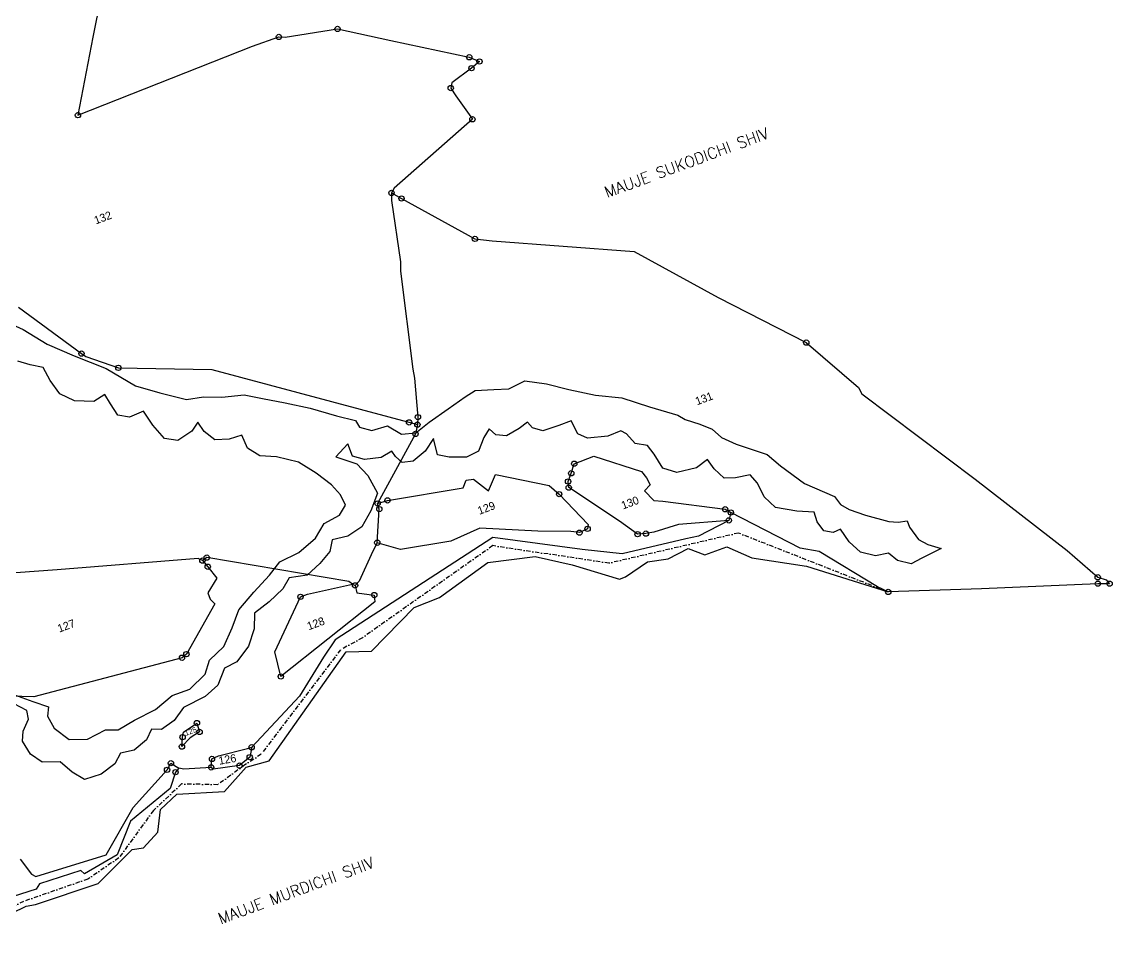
# Model space of a CAD drawing. Header units: metres. Extents: x 296202 to 299888, y 1973503 to 1977626.
# Drawn here: x 298637 to 299888, y 1974995 to 1976056 of the extents above; entities that cross this region are included whole.
import ezdxf

# ---------------------------------------------------------------- set-up
doc = ezdxf.new("R2010")
doc.units = ezdxf.units.M
doc.linetypes.add('DASHDOT', pattern=[1, 0.5, -0.25, 0, -0.25])
for name, color, linetype in [('OFF', 1, 'Continuous'), ('POLY_HATCH', 12, 'Continuous'), ('POLY_PARCEL', 6, 'Continuous'), ('POLY_WATER', 4, 'Continuous'), ('TEXT_MAPOUT', 7, 'Continuous'), ('TEXT_PARCEL', 7, 'Continuous'), ('V_BOUND_LINE', 7, 'Continuous'), ('V_BOUND_STREAM_LINE', 7, 'DASHDOT')]:
    doc.layers.add(name, color=color, linetype=linetype)
doc.styles.get("Standard").update_dxf_attribs({"font": 'simplex.shx'})
doc.styles.add('TEXT_MAP', font='')
doc.styles.get('TEXT_MAP').set_extended_font_data('Kruti Dev 050')

msp = doc.modelspace()

# ---------------------------------------------------------------- linework, layer by layer
for centre in [(298999.1, 1976048.2), (298931.8, 1976039.1), (299150.2, 1976015.8), (299161.9, 1976010.9), (299152.7, 1976003.3), (299128.9, 1975980.4), (298701.4, 1975949.3), (299153.7, 1975944.7), (299061, 1975860.2), (299072.5, 1975853.8), (299156.7, 1975807.5), (299536.7, 1975688.6), (298705.4, 1975675.9), (298747.7, 1975659.6), (299081.1, 1975597), (299090.7, 1975594.5), (299091.3, 1975603.1), (299088.5, 1975583.8), (299270.6, 1975549.6), (299263.5, 1975529.3), (299267.1, 1975538.7), (299264.2, 1975522.2), (299045, 1975504.1), (299056.4, 1975507.6), (299253.3, 1975514.8), (299047, 1975497.6), (299443.6, 1975497.4), (299450.1, 1975493.7), (299447.9, 1975484.7), (299276.5, 1975470.6), (299285.9, 1975475), (299343.2, 1975468.9), (299352.8, 1975469.5), (299044.7, 1975459.1), (298849.1, 1975442), (298844.1, 1975438.6), (298850.2, 1975431.5), (299870.9, 1975419.4), (299019.2, 1975410.1), (299871.1, 1975412.1), (299884.5, 1975412.1), (298956.6, 1975397), (299041.2, 1975399), (299630.7, 1975402.6), (298825.7, 1975331.3), (298820.7, 1975327.2), (298934, 1975305.6), (298837.8, 1975252.2), (298840.9, 1975242.1), (298821.4, 1975236.1), (298820.6, 1975225.3), (298900.6, 1975224.5), (298808, 1975206.2), (298855.1, 1975211.1), (298886.6, 1975203.5), (298898.4, 1975213.1), (298803.6, 1975198.6), (298813.3, 1975195.9), (298854.2, 1975201.4)]:
    msp.add_circle(centre, 3.04)
at = {"layer": 'OFF', "ltscale": 10}
msp.add_line((299536.8, 1975432.1), (299630.7, 1975402.6), dxfattribs=at)
at = {"layer": 'POLY_HATCH'}
for p, q in [((298612.7, 1975715.6), (298638.4, 1975703.6)), ((298638.4, 1975703.6), (298665.9, 1975686.7)), ((298665.9, 1975686.7), (298697, 1975673.5)), ((298697, 1975673.5), (298733.7, 1975658.7)), ((298646.6, 1975663), (298632.5, 1975667.4)), ((298661.4, 1975660.1), (298646.6, 1975663)), ((298669.4, 1975645.2), (298661.4, 1975660.1)), ((298733.7, 1975658.7), (298767.2, 1975639)), ((298680.7, 1975629.8), (298669.4, 1975645.2)), ((299195.4, 1975635.7), (299213.9, 1975644.7)), ((299213.9, 1975644.7), (299238.9, 1975641.2)), ((298767.2, 1975639), (298795.1, 1975631)), ((299145.3, 1975626.2), (299156.8, 1975633.8)), ((299156.8, 1975633.8), (299178.3, 1975634.6)), ((299178.3, 1975634.6), (299195.4, 1975635.7)), ((299238.9, 1975641.2), (299264.4, 1975634.7)), ((299264.4, 1975634.7), (299294.9, 1975628.2)), ((298697.4, 1975621.9), (298680.7, 1975629.8)), ((298719.5, 1975621.1), (298697.4, 1975621.9)), ((298732.1, 1975629.2), (298719.5, 1975621.1)), ((298738.7, 1975618.2), (298732.1, 1975629.2)), ((298795.1, 1975631), (298826, 1975623.4)), ((298826, 1975623.4), (298845.5, 1975626.5)), ((298845.5, 1975626.5), (298866.3, 1975625.8)), ((298866.3, 1975625.8), (298892.1, 1975628.8)), ((298892.1, 1975628.8), (298913.1, 1975624.4)), ((298913.1, 1975624.4), (298939.2, 1975619.4)), ((298939.2, 1975619.4), (298967.7, 1975613.4)), ((299126, 1975612.5), (299145.3, 1975626.2)), ((299294.9, 1975628.2), (299325.3, 1975625.4)), ((299325.3, 1975625.4), (299356.7, 1975614.9)), ((298747.2, 1975605.4), (298738.7, 1975618.2)), ((298776.7, 1975610.1), (298760.5, 1975603.2)), ((298787.1, 1975593.7), (298776.7, 1975610.1)), ((298967.7, 1975613.4), (298997.9, 1975604.4)), ((299104.2, 1975597.2), (299126, 1975612.5)), ((299356.7, 1975614.9), (299389.5, 1975605.5)), ((298760.5, 1975603.2), (298747.2, 1975605.4)), ((298838.8, 1975597.2), (298832, 1975586.9)), ((298846, 1975586.5), (298838.8, 1975597.2)), ((298997.9, 1975604.4), (299019.8, 1975599.1)), ((299019.8, 1975599.1), (299024.4, 1975591.7)), ((299088.7, 1975585), (299104.2, 1975597.2)), ((299217.1, 1975597.2), (299207.3, 1975590.2)), ((299222.6, 1975590.9), (299217.1, 1975597.2)), ((299267.1, 1975598.9), (299252.9, 1975593.3)), ((299274.5, 1975583.9), (299267.1, 1975598.9)), ((299389.5, 1975605.5), (299397.7, 1975600.2)), ((299397.7, 1975600.2), (299414.6, 1975594.9)), ((299414.6, 1975594.9), (299428.6, 1975589.2)), ((298800.8, 1975578.5), (298787.1, 1975593.7)), ((298832, 1975586.9), (298816, 1975576.3)), ((298858.2, 1975577), (298846, 1975586.5)), ((298889.3, 1975582.3), (298874.8, 1975577.8)), ((298896, 1975567.6), (298889.3, 1975582.3)), ((299024.4, 1975591.7), (299038.3, 1975587.8)), ((299038.3, 1975587.8), (299056.4, 1975593)), ((299056.4, 1975593), (299072.4, 1975583.6)), ((299072.4, 1975583.6), (299088.7, 1975585)), ((299173.1, 1975589.7), (299166.9, 1975579.6)), ((299180.7, 1975582.8), (299173.1, 1975589.7)), ((299193, 1975581.5), (299180.7, 1975582.8)), ((299207.3, 1975590.2), (299193, 1975581.5)), ((299234.5, 1975587.5), (299222.6, 1975590.9)), ((299252.9, 1975593.3), (299234.5, 1975587.5)), ((299285.7, 1975579), (299274.5, 1975583.9)), ((299323.8, 1975587.4), (299309.2, 1975581.1)), ((299330.6, 1975584.1), (299323.8, 1975587.4)), ((299340.3, 1975573), (299330.6, 1975584.1)), ((299428.6, 1975589.2), (299439.6, 1975579.8)), ((298816, 1975576.3), (298800.8, 1975578.5)), ((298874.8, 1975577.8), (298858.2, 1975577)), ((299011, 1975572.4), (298997.1, 1975557.6)), ((299016.1, 1975558.4), (299011, 1975572.4)), ((299109.2, 1975578.5), (299099.6, 1975564)), ((299113.6, 1975559.9), (299109.2, 1975578.5)), ((299166.9, 1975579.6), (299160.8, 1975563.9)), ((299309.2, 1975581.1), (299285.7, 1975579)), ((299354.4, 1975570.4), (299340.3, 1975573)), ((299362.4, 1975560.6), (299354.4, 1975570.4)), ((299439.6, 1975579.8), (299456.2, 1975571.9)), ((299456.2, 1975571.9), (299491.7, 1975560.4)), ((298909.9, 1975558.7), (298896, 1975567.6)), ((298929.1, 1975557.4), (298909.9, 1975558.7)), ((298954.4, 1975551.5), (298929.1, 1975557.4)), ((298997.1, 1975557.6), (299021.3, 1975549.4)), ((299030.1, 1975554.5), (299016.1, 1975558.4)), ((299049.2, 1975556.9), (299030.1, 1975554.5)), ((299061.4, 1975564.2), (299049.2, 1975556.9)), ((299065.6, 1975558), (299061.4, 1975564.2)), ((299073.2, 1975551.1), (299065.6, 1975558)), ((299099.6, 1975564), (299085.8, 1975552.4)), ((299127.1, 1975557.1), (299113.6, 1975559.9)), ((299147, 1975557.3), (299127.1, 1975557.1)), ((299160.8, 1975563.9), (299147, 1975557.3)), ((299372.1, 1975544.5), (299362.4, 1975560.6)), ((299491.7, 1975560.4), (299507.2, 1975547.1)), ((298974.7, 1975538.7), (298954.4, 1975551.5)), ((299021.3, 1975549.4), (299033.7, 1975536.2)), ((299085.8, 1975552.4), (299073.2, 1975551.1)), ((299388.3, 1975539.6), (299372.1, 1975544.5)), ((299410.6, 1975545.1), (299388.3, 1975539.6)), ((299423.4, 1975554.5), (299410.6, 1975545.1)), ((299431, 1975543.9), (299423.4, 1975554.5)), ((299507.2, 1975547.1), (299534.6, 1975527)), ((298992.1, 1975525.5), (298974.7, 1975538.7)), ((299033.7, 1975536.2), (299045, 1975515.8)), ((299442.6, 1975532.9), (299431, 1975543.9)), ((299455.4, 1975533.6), (299442.6, 1975532.9)), ((299472.3, 1975537), (299455.4, 1975533.6)), ((299480.8, 1975527.4), (299472.3, 1975537)), ((299002.6, 1975514.1), (298992.1, 1975525.5)), ((299488.5, 1975511.8), (299480.8, 1975527.4)), ((299534.6, 1975527), (299568.9, 1975512)), ((299008.3, 1975502.2), (299002.6, 1975514.1)), ((299045, 1975515.8), (299037.4, 1975495.8)), ((299501.2, 1975499.4), (299488.5, 1975511.8)), ((299568.9, 1975512), (299576, 1975503)), ((299001.3, 1975490.5), (299008.3, 1975502.2)), ((299037.4, 1975495.8), (299026.8, 1975477.2)), ((299525.9, 1975495.1), (299501.2, 1975499.4)), ((299545.6, 1975494), (299525.9, 1975495.1)), ((299576, 1975503), (299585.7, 1975497)), ((299585.7, 1975497), (299604.4, 1975490.5)), ((298983.6, 1975481.2), (299001.3, 1975490.5)), ((299549, 1975483.1), (299545.6, 1975494)), ((299556.7, 1975472.5), (299549, 1975483.1)), ((299604.4, 1975490.5), (299631.4, 1975483.3)), ((299631.4, 1975483.3), (299642.2, 1975482.7)), ((299642.2, 1975482.7), (299652.3, 1975484.2)), ((299652.3, 1975484.2), (299655, 1975476.8)), ((298973.7, 1975464.1), (298983.6, 1975481.2)), ((299026.8, 1975477.2), (299010.8, 1975466.6)), ((299567.4, 1975470.6), (299556.7, 1975472.5)), ((299575.9, 1975474.6), (299567.4, 1975470.6)), ((299585.7, 1975459.9), (299575.9, 1975474.6)), ((299655, 1975476.8), (299665.2, 1975462.8)), ((298954.6, 1975448), (298973.7, 1975464.1)), ((298993.1, 1975462.2), (298990.4, 1975449.1)), ((299010.8, 1975466.6), (298993.1, 1975462.2)), ((299598.8, 1975448.2), (299585.7, 1975459.9)), ((299665.2, 1975462.8), (299676, 1975457.1)), ((299676, 1975457.1), (299691.4, 1975452.5)), ((298933, 1975437.2), (298954.6, 1975448)), ((298990.4, 1975449.1), (298978.8, 1975435.1)), ((299615.9, 1975444.2), (299598.8, 1975448.2)), ((299631.1, 1975447), (299615.9, 1975444.2)), ((299641.1, 1975438.6), (299631.1, 1975447)), ((299691.4, 1975452.5), (299669.3, 1975441.5)), ((298921.2, 1975421.9), (298933, 1975437.2)), ((298978.8, 1975435.1), (298964.3, 1975421.9)), ((299656.8, 1975434.7), (299641.1, 1975438.6)), ((299669.3, 1975441.5), (299656.8, 1975434.7)), ((298902.9, 1975402.3), (298921.2, 1975421.9)), ((298964.3, 1975421.9), (298943.5, 1975418.9)), ((298943.5, 1975418.9), (298936.5, 1975406)), ((298886, 1975382.1), (298902.9, 1975402.3)), ((298936.5, 1975406), (298920.7, 1975391.2)), ((298878.1, 1975361.4), (298886, 1975382.1)), ((298920.7, 1975391.2), (298903.7, 1975378.3)), ((298903.7, 1975378.3), (298903.4, 1975360.4)), ((298868.5, 1975340), (298878.1, 1975361.4)), ((298903.4, 1975360.4), (298897.1, 1975340.3)), ((298852.4, 1975324.4), (298868.5, 1975340)), ((298897.1, 1975340.3), (298883.7, 1975322.6)), ((298847.1, 1975308.4), (298852.4, 1975324.4)), ((298883.7, 1975322.6), (298869.6, 1975315.2)), ((298829.8, 1975291.1), (298847.1, 1975308.4)), ((298869.6, 1975315.2), (298861.8, 1975295.8)), ((298861.8, 1975295.8), (298847.3, 1975282.6)), ((298624.4, 1975286.2), (298649.6, 1975277.1)), ((298790.4, 1975267.8), (298809.4, 1975283.8)), ((298809.4, 1975283.8), (298829.8, 1975291.1)), ((298847.3, 1975282.6), (298822.6, 1975270)), ((298642.8, 1975266.8), (298628.2, 1975274.2)), ((298649.6, 1975277.1), (298667.5, 1975270.9)), ((298667.5, 1975270.9), (298666.5, 1975260.2)), ((298822.6, 1975270), (298811.9, 1975255.1)), ((298638.6, 1975242.8), (298644.7, 1975256.6)), ((298644.7, 1975256.6), (298642.8, 1975266.8)), ((298666.5, 1975260.2), (298674, 1975246.5)), ((298766.3, 1975255.4), (298790.4, 1975267.8)), ((298674, 1975246.5), (298691.4, 1975233.3)), ((298712.4, 1975233.9), (298732.9, 1975244.3)), ((298732.9, 1975244.3), (298747.3, 1975244.3)), ((298747.3, 1975244.3), (298766.3, 1975255.4)), ((298785.6, 1975245.4), (298780.1, 1975233.1)), ((298797, 1975244.9), (298785.6, 1975245.4)), ((298811.9, 1975255.1), (298797, 1975244.9)), ((298637.8, 1975231.5), (298638.6, 1975242.8)), ((298647, 1975216.6), (298637.8, 1975231.5)), ((298691.4, 1975233.3), (298712.4, 1975233.9)), ((298780.1, 1975233.1), (298765.8, 1975221.2)), ((298765.8, 1975221.2), (298750.3, 1975217.7)), ((298660.4, 1975207.5), (298647, 1975216.6)), ((298680.8, 1975207.9), (298660.4, 1975207.5)), ((298694.7, 1975195.8), (298680.8, 1975207.9)), ((298750.3, 1975217.7), (298743.5, 1975205.5)), ((298708.9, 1975187.7), (298694.7, 1975195.8)), ((298743.5, 1975205.5), (298727.9, 1975193.8)), ((298727.9, 1975193.8), (298708.9, 1975187.7))]:
    msp.add_line(p, q, dxfattribs=at)
at = {"layer": 'POLY_PARCEL'}
for p, q in [((299061, 1975860.2), (299061.1, 1975851.5)), ((299061.1, 1975851.5), (299071.3, 1975781)), ((299071.3, 1975781), (299071.1, 1975770.6)), ((299071.1, 1975770.6), (299085.6, 1975658)), ((298633.2, 1975729.2), (298705.4, 1975675.9)), ((298705.4, 1975675.9), (298710.5, 1975672.5)), ((298710.5, 1975672.5), (298747.7, 1975659.6)), ((298747.7, 1975659.6), (298855.1, 1975657.8)), ((298855.1, 1975657.8), (299090.7, 1975594.5)), ((299085.6, 1975658), (299087.4, 1975647.7)), ((299087.4, 1975647.7), (299091.3, 1975603.1)), ((299090.7, 1975594.5), (299088.5, 1975583.8)), ((299091.3, 1975603.1), (299090.7, 1975594.5)), ((299088.5, 1975583.8), (299045, 1975504.1)), ((299270.6, 1975549.6), (299293.1, 1975558.2)), ((299293.1, 1975558.2), (299347.8, 1975540.7)), ((299267.1, 1975538.7), (299270.6, 1975549.6)), ((299146.5, 1975530.8), (299155, 1975532)), ((299155, 1975532), (299172.4, 1975518.7)), ((299172.4, 1975518.7), (299180.3, 1975537.3)), ((299180.3, 1975537.3), (299241.8, 1975524.5)), ((299263.5, 1975529.3), (299267.1, 1975538.7)), ((299347.8, 1975540.7), (299353.6, 1975533.6)), ((299353.6, 1975533.6), (299357.8, 1975525.5)), ((299056.4, 1975507.6), (299143.3, 1975521.9)), ((299143.3, 1975521.9), (299146.5, 1975530.8)), ((299241.8, 1975524.5), (299253.3, 1975514.8)), ((299264.2, 1975522.2), (299263.5, 1975529.3)), ((299322.6, 1975483.8), (299264.2, 1975522.2)), ((299357.8, 1975525.5), (299351.3, 1975518.5)), ((299045, 1975504.1), (299056.4, 1975507.6)), ((299253.3, 1975514.8), (299286.4, 1975480.1)), ((299351.3, 1975518.5), (299361.7, 1975507.5)), ((299361.7, 1975507.5), (299372.2, 1975506.9)), ((299372.2, 1975506.9), (299443.6, 1975497.4)), ((299044.7, 1975459.1), (299047, 1975497.6)), ((299047, 1975497.6), (299045, 1975504.1)), ((299443.6, 1975497.4), (299450.1, 1975493.7)), ((299343.2, 1975468.9), (299322.6, 1975483.8)), ((299447.9, 1975484.7), (299390, 1975480)), ((299162.2, 1975475.6), (299129.1, 1975460.7)), ((299228.8, 1975472.2), (299162.2, 1975475.6)), ((299266.7, 1975472), (299228.8, 1975472.2)), ((299276.5, 1975470.6), (299266.7, 1975472)), ((299285.9, 1975475), (299276.5, 1975470.6)), ((299286.4, 1975480.1), (299285.9, 1975475)), ((299352.8, 1975469.5), (299343.2, 1975468.9)), ((299361.7, 1975471), (299352.8, 1975469.5)), ((299390, 1975480), (299361.7, 1975471)), ((299044.7, 1975459.1), (299039.4, 1975449.2)), ((299071.1, 1975451.1), (299044.7, 1975459.1)), ((299129.1, 1975460.7), (299071.1, 1975451.1)), ((299039.4, 1975449.2), (299024, 1975414.8)), ((298839.1, 1975441.1), (298677.4, 1975427.8)), ((298844.1, 1975438.6), (298839.1, 1975441.1)), ((298849.1, 1975442), (298844.1, 1975438.6)), ((298844.1, 1975438.6), (298850.2, 1975431.5)), ((299012, 1975414.5), (298849.1, 1975442)), ((298677.4, 1975427.8), (298566.8, 1975419.9)), ((298850.2, 1975431.5), (298860.6, 1975418.5)), ((298860.6, 1975418.5), (298850.2, 1975401.7)), ((298964.7, 1975400.2), (299016.3, 1975411.4)), ((299016.3, 1975411.4), (299012, 1975414.5)), ((299016.3, 1975411.4), (299019.2, 1975410.1)), ((299024, 1975414.8), (299019.2, 1975410.1)), ((299019.2, 1975410.1), (299021.3, 1975401.4)), ((298850.2, 1975401.7), (298853, 1975394.3)), ((298853, 1975394.3), (298858.4, 1975389)), ((298927.3, 1975333.9), (298956.6, 1975397)), ((298956.6, 1975397), (298964.7, 1975400.2)), ((299021.3, 1975401.4), (299041.2, 1975399)), ((299041.2, 1975399), (299042, 1975391.2)), ((298858.4, 1975389), (298825.7, 1975331.3)), ((299042, 1975391.2), (298934, 1975305.6)), ((298934, 1975305.6), (298927.3, 1975333.9)), ((298820.7, 1975327.2), (298650.9, 1975282.2)), ((298825.7, 1975331.3), (298820.7, 1975327.2)), ((298650.9, 1975282.2), (298524.5, 1975286)), ((298822.5, 1975241.7), (298837.8, 1975252.2)), ((298837.8, 1975252.2), (298840.9, 1975242.1)), ((298820.6, 1975225.3), (298821.4, 1975236.1)), ((298830, 1975235.2), (298820.6, 1975225.3)), ((298821.4, 1975236.1), (298822.5, 1975241.7)), ((298840.9, 1975242.1), (298830, 1975235.2)), ((298862.7, 1975214.6), (298895.7, 1975223.2)), ((298895.7, 1975223.2), (298900.6, 1975224.5)), ((298854.2, 1975201.4), (298855.1, 1975211.1)), ((298855.1, 1975211.1), (298862.7, 1975214.6)), ((298764.6, 1975155.4), (298803.6, 1975198.6)), ((298803.6, 1975198.6), (298808, 1975206.2)), ((298808, 1975206.2), (298817, 1975200.5)), ((298733.7, 1975101.2), (298764.6, 1975155.4)), ((298635.1, 1975096.2), (298647.9, 1975079.1)), ((298653.1, 1975076.3), (298733.7, 1975101.2)), ((298647.9, 1975079.1), (298653.1, 1975076.3))]:
    msp.add_line(p, q, dxfattribs=at)
at = {"layer": 'POLY_WATER'}
for p, q in [((299447.9, 1975484.7), (299413.1, 1975466.6)), ((299450.1, 1975493.7), (299447.9, 1975484.7)), ((299529.5, 1975452.9), (299450.1, 1975493.7)), ((299177.2, 1975465.1), (298996.5, 1975347.8)), ((299279.7, 1975451.4), (299177.2, 1975465.1)), ((299398.4, 1975463.4), (299325.6, 1975446.4)), ((299413.1, 1975466.6), (299398.4, 1975463.4)), ((299325.6, 1975446.4), (299279.7, 1975451.4)), ((299378.1, 1975440.4), (299401.3, 1975452.4)), ((299401.3, 1975452.4), (299420.2, 1975445.1)), ((299420.2, 1975445.1), (299445.6, 1975454.2)), ((299445.6, 1975454.2), (299474.2, 1975441.8)), ((299551.3, 1975448.8), (299529.5, 1975452.9)), ((299618.2, 1975408.4), (299551.3, 1975448.8)), ((299116.1, 1975396.4), (299171.3, 1975436.4)), ((299171.3, 1975436.4), (299225.6, 1975443.2)), ((299225.6, 1975443.2), (299268.3, 1975433.7)), ((299268.3, 1975433.7), (299322.4, 1975417.4)), ((299329.4, 1975419.8), (299354.7, 1975437.2)), ((299354.7, 1975437.2), (299378.1, 1975440.4)), ((299474.2, 1975441.8), (299536.8, 1975432.1)), ((299322.4, 1975417.4), (299329.4, 1975419.8)), ((299630.7, 1975402.6), (299618.2, 1975408.4)), ((299087, 1975384.8), (299116.1, 1975396.4)), ((299038.2, 1975334.7), (299087, 1975384.8)), ((298996.5, 1975347.8), (298983.1, 1975327.7)), ((298920.8, 1975208.8), (299009.1, 1975334.1)), ((299009.1, 1975334.1), (299038.2, 1975334.7)), ((298983.1, 1975327.7), (298955.6, 1975283.2)), ((298955.6, 1975283.2), (298900.6, 1975224.5)), ((298900.6, 1975224.5), (298898.4, 1975213.1)), ((298898.4, 1975213.1), (298886.6, 1975203.5)), ((298894.1, 1975201.8), (298920.8, 1975208.8)), ((298813.3, 1975195.9), (298807.3, 1975177.2)), ((298817, 1975200.5), (298813.3, 1975195.9)), ((298822.8, 1975199.5), (298817, 1975200.5)), ((298854.2, 1975201.4), (298822.8, 1975199.5)), ((298856.4, 1975199.5), (298854.2, 1975201.4)), ((298886.6, 1975203.5), (298856.4, 1975199.5)), ((298869.6, 1975173.7), (298894.1, 1975201.8)), ((298807.3, 1975177.2), (298761.8, 1975139.8)), ((298796.2, 1975153.3), (298814.7, 1975170.8)), ((298814.7, 1975170.8), (298869.6, 1975173.7)), ((298792.8, 1975127.2), (298796.2, 1975153.3)), ((298761.8, 1975139.8), (298746.4, 1975101.2)), ((298776.5, 1975109), (298792.8, 1975127.2)), ((298724.7, 1975068.4), (298763.7, 1975107.1)), ((298763.7, 1975107.1), (298776.5, 1975109)), ((298746.4, 1975101.2), (298709, 1975079.2)), ((298704.6, 1975083.3), (298657.3, 1975068)), ((298709, 1975079.2), (298704.6, 1975083.3)), ((298653.6, 1975061.9), (298607.6, 1975047.1)), ((298652.8, 1975044.1), (298724.7, 1975068.4)), ((298657.3, 1975068), (298653.6, 1975061.9)), ((298641.9, 1975042.4), (298652.8, 1975044.1)), ((298546.1, 1974995.2), (298641.9, 1975042.4))]:
    msp.add_line(p, q, dxfattribs=at)
at = {"layer": 'V_BOUND_LINE'}
for p, q in [((298728.5, 1976088.6), (298718.3, 1976038.8)), ((298939.1, 1976038.7), (298999.1, 1976048.2)), ((298999.1, 1976048.2), (299060.1, 1976035)), ((298718.3, 1976038.8), (298701.4, 1975949.3)), ((298901.6, 1976028.5), (298931.8, 1976039.1)), ((298931.8, 1976039.1), (298939.1, 1976038.7)), ((299060.1, 1976035), (299150.2, 1976015.8)), ((298701.4, 1975949.3), (298901.6, 1976028.5)), ((299150.2, 1976015.8), (299161.9, 1976010.9)), ((299161.9, 1976010.9), (299152.7, 1976003.3)), ((299152.7, 1976003.3), (299130, 1975986.4)), ((299130, 1975986.4), (299128.9, 1975980.4)), ((299128.9, 1975980.4), (299134.7, 1975971.5)), ((299134.7, 1975971.5), (299153.7, 1975944.7)), ((299153.7, 1975944.7), (299064.1, 1975865.5)), ((299064.1, 1975865.5), (299061, 1975860.2)), ((299061, 1975860.2), (299072.5, 1975853.8)), ((299072.5, 1975853.8), (299156.7, 1975807.5)), ((299156.7, 1975807.5), (299176.4, 1975805.1)), ((299176.4, 1975805.1), (299339.3, 1975793)), ((299339.3, 1975793), (299435.7, 1975740.3)), ((299435.7, 1975740.3), (299536.7, 1975688.6)), ((299536.7, 1975688.6), (299596.5, 1975636.9)), ((299596.5, 1975636.9), (299600.5, 1975629.9)), ((299600.5, 1975629.9), (299730.3, 1975531.8)), ((299730.3, 1975531.8), (299835.7, 1975450)), ((299835.7, 1975450), (299870.9, 1975419.4)), ((299870.9, 1975419.4), (299880.7, 1975416.4)), ((299871.1, 1975412.1), (299737.8, 1975406)), ((299884.5, 1975412.1), (299871.1, 1975412.1)), ((299880.7, 1975416.4), (299884.5, 1975412.1)), ((299737.8, 1975406), (299630.7, 1975402.6))]:
    msp.add_line(p, q, dxfattribs=at)
at = {"layer": 'V_BOUND_STREAM_LINE', "ltscale": 10}
for p, q in [((299458.8, 1975470.2), (299310.4, 1975435.6)), ((299630.7, 1975402.6), (299458.8, 1975470.2)), ((299177.1, 1975455.7), (299027.6, 1975350.1)), ((299310.4, 1975435.6), (299177.1, 1975455.7)), ((299027.6, 1975350.1), (299002.5, 1975336.2)), ((299002.5, 1975336.2), (298911.5, 1975216.5)), ((298911.5, 1975216.5), (298892.9, 1975204.4)), ((298892.9, 1975204.4), (298861.8, 1975181.6)), ((298820.2, 1975182.4), (298788, 1975152.1)), ((298861.8, 1975181.6), (298820.2, 1975182.4)), ((298788, 1975152.1), (298748.3, 1975097.6)), ((298748.3, 1975097.6), (298712.7, 1975073.4)), ((298712.7, 1975073.4), (298639.1, 1975047.8)), ((298639.1, 1975047.8), (298570.7, 1975012.9))]:
    msp.add_line(p, q, dxfattribs=at)

# ---------------------------------------------------------------- texts
at = {"layer": 'TEXT_MAPOUT'}
for s, p in [('MAUJE SUKODICHI SHIV', (299308.2, 1975854.4)), ('MAUJE MURDICHI SHIV', (298865, 1975021.4))]:
    msp.add_text(s, height=12.749, rotation=20.3129, dxfattribs=at).set_placement(p)
at = {"layer": 'TEXT_PARCEL', "style": 'TEXT_MAP'}
for s, height, rotation, p in [('132', 9.18, 20.3129, (298721.9, 1975824)), ('131', 9.18, 20.3129, (299411.4, 1975616.6)), ('130', 9.18, 20.3129, (299326.5, 1975497.1)), ('129', 9.18, 20.3129, (299161.7, 1975491)), ('127', 9.18, 20.3129, (298679.9, 1975355.9)), ('128', 9.18, 20.3129, (298966.1, 1975358.6)), ('125', 6.12, 20.3129, (298825.1, 1975237.5)), ('126', 9.18, 9.7534, (298863.4, 1975204.4))]:
    msp.add_text(s, height=height, rotation=rotation, dxfattribs=at).set_placement(p)

doc.saveas('drawing.dxf')
